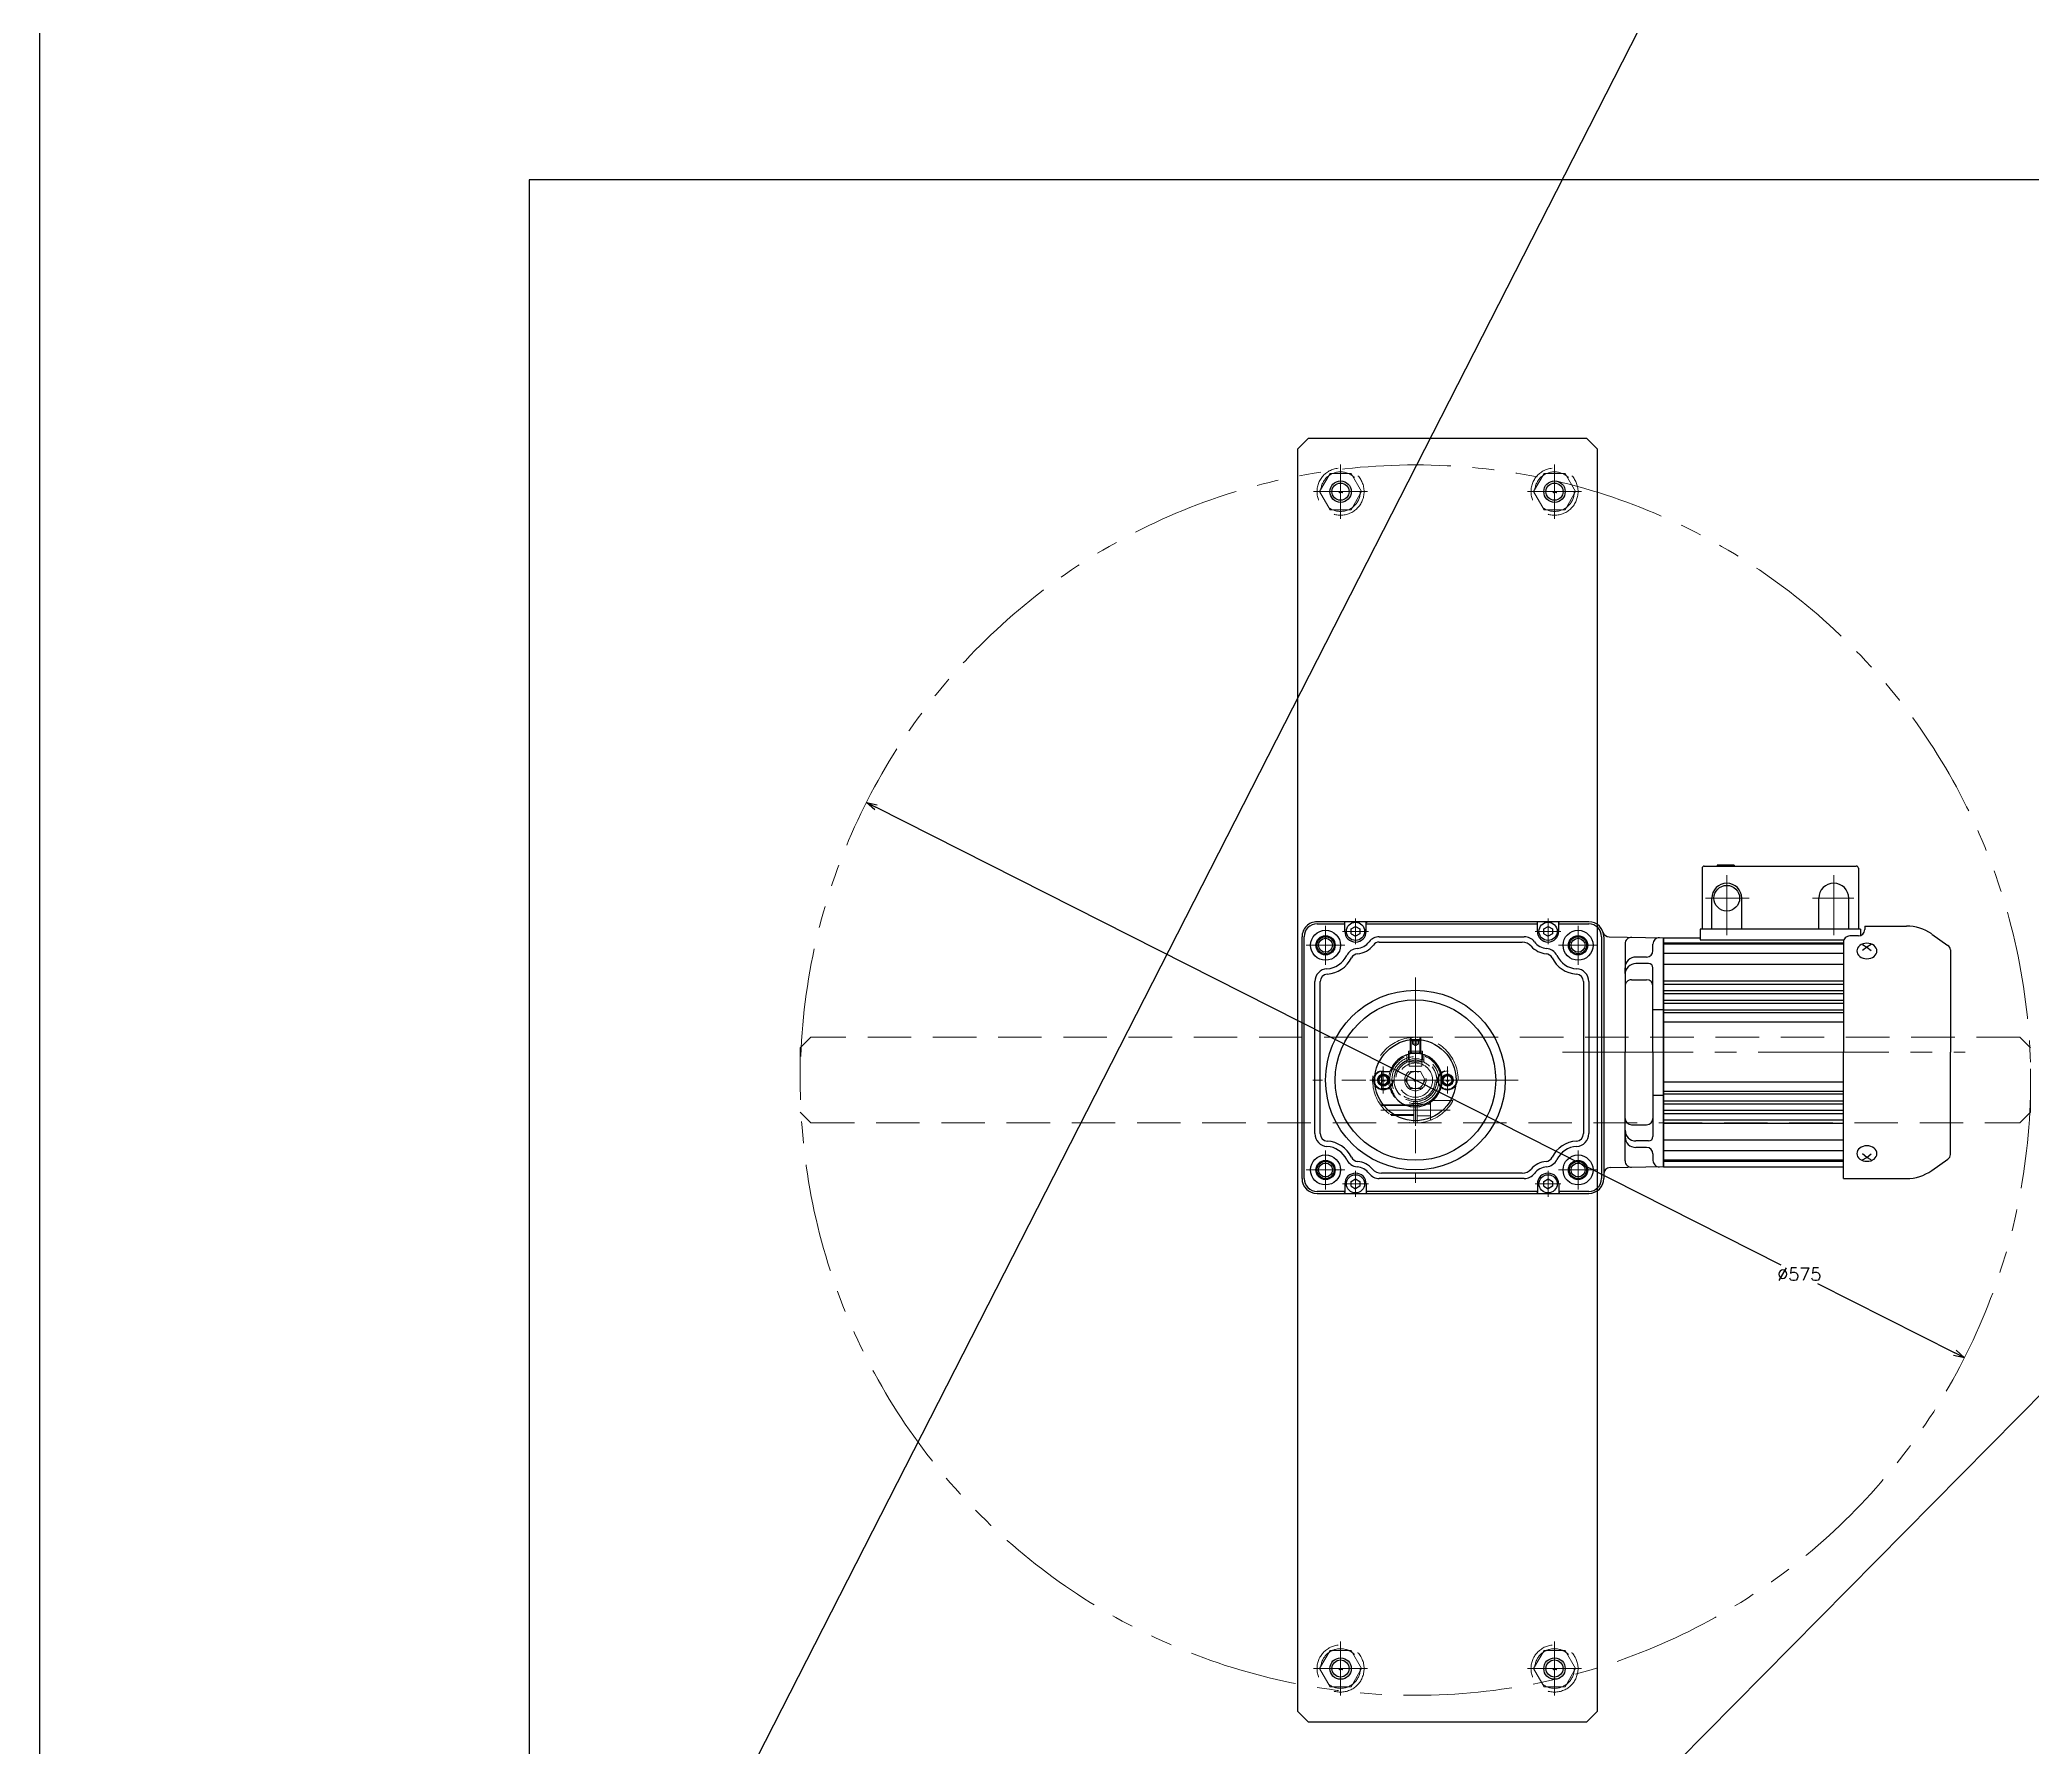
# Model space of a CAD drawing. Header units: millimetres. Extents: x 0 to 49006, y -7876 to 6995.
# Drawn here: x 23240 to 24171, y -3174 to -2376 of the extents above; entities that cross this region are included whole.
import ezdxf

# ---------------------------------------------------------------- set-up
doc = ezdxf.new("R2010")
doc.units = ezdxf.units.MM
doc.header["$LTSCALE"] = 3.2
doc.header["$PDMODE"] = 99
doc.header["$PDSIZE"] = 1
for name, pattern in [('CENTER2', [28.575, 19.05, -3.175, 3.175, -3.175]), ('HIDDEN', [9.525, 6.35, -3.175]), ('PHANTOM2', [31.75, 15.875, -3.175, 3.175, -3.175, 3.175, -3.175])]:
    doc.linetypes.add(name, pattern=pattern)
for name, color, linetype, lineweight in [('04_HIDDEN', 2, 'HIDDEN', 13), ('05_CENTER', 4, 'CENTER2', 13), ('06_PHANTOM', 2, 'PHANTOM2', 13), ('08_DIM', 3, 'Continuous', 13)]:
    doc.layers.add(name, color=color, linetype=linetype, lineweight=lineweight)
doc.layers.add('10_DRAFT', color=8, linetype='Continuous', lineweight=0, plot=False)
doc.styles.add('KSS_TXT', font='txt.shx', dxfattribs={"bigfont": 'extfont2.shx'})
doc.styles.add('KSS_TXT_L', font='txt.shx', dxfattribs={"height": 36, "bigfont": 'extfont2.shx'})
doc.dimstyles.new('KSS_DIM$3', dxfattribs={"dimscale": 12, "dimtxt": 3, "dimasz": 2.5, "dimexe": 1.25, "dimexo": 0.625, "dimtad": 1, "dimtih": 1, "dimtoh": 1, "dimdsep": 46, "dimtxsty": 'KSS_TXT', "dimblk": 'OPEN30', "dimcen": 0, "dimazin": 2, "dimtfac": 0.75, "dimtofl": 0, "dimtmove": 0, "dimatfit": 3, "dimldrblk": 'OPEN30', "dimfxl": 1.25, "dimtolj": 1, "dimarcsym": 0})

# ---------------------------------------------------------------- blocks, each defined once
blk = doc.blocks.new('GM-SHYF-RH 0.2kW、1／30、200V、60Hza_1_1')
at = {"color": 0}
for p, q in [((46, 53), (-81, 53)), ((-81, 52), (-67, 52)), ((-67, 52.6), (-67.4, 53)), ((-67, 48.5), (-67, 52.6)), ((-56.6, 53), (-57, 52.6)), ((-57, 48.5), (-57, 52.6)), ((-57, 52), (23, 52)), ((23, 52.6), (22.6, 53)), ((23, 48.5), (23, 52.6)), ((33.4, 53), (33, 52.6)), ((33, 48.5), (33, 52.6)), ((33, 52), (46, 52)), ((-241.32, 42.27), (-248.89, 36.97)), ((-200, 46), (-229.5, 46)), ((-213, 37.32), (-211, 36.14)), ((-209, 37.32), (-211, 36.14)), ((-200, 46), (-200, -13)), ((-116, 40.5), (-200, 40.5)), ((-200, 38), (-116, 38)), ((-200, 37.5), (-116, 37.5)), ((-90.95, 40.88), (-116, 40.45)), ((-116, -13), (-116, 40.5)), ((-116, 40.5), (-116, -13)), ((-111, 34.5), (-111, 37.53)), ((-98, 37.76), (-98, -13)), ((-88, -67), (-88, 46)), ((-87, -67), (-87, 46)), ((-50.88, 46), (16.88, 46)), ((-49.93, 43.5), (-6.61, 43.5)), ((-6.61, 43.5), (15.93, 43.5)), ((52, 46), (52, -67)), ((53, 46), (53, -67)), ((-250, 34.84), (-250, -13)), ((-211, 36.14), (-213, 34.49)), ((-211, 36.14), (-209, 34.49)), ((-200, 33.13), (-116, 33.13)), ((-200, 28.04), (-116, 28.04)), ((-109, 28.43), (-103, 28.43)), ((-108, 31.5), (-103, 31.5)), ((-200, 20.3), (-116, 20.3)), ((-200, 18.71), (-116, 18.71)), ((-111, -13), (-111, 26.43)), ((-101, 20.89), (-108, 20.89)), ((-98, 23.89), (-98, 26.5)), ((-81, -46.03), (-81, 25.03)), ((-78.5, -46.03), (-78.5, 25.03)), ((44.5, 25.03), (44.5, -46.03)), ((47, 25.03), (47, -46.03)), ((-200, 15.76), (-116, 15.76)), ((-200, 14.28), (-116, 14.28)), ((-200, 11.18), (-116, 11.18)), ((-200, 9.84), (-116, 9.84)), ((-200, 6.63), (-116, 6.63)), ((-200, 5.39), (-116, 5.39)), ((-200, 1), (-116, 1)), ((-111, 7), (-116, 7)), ((15.8, 4), (11.84, 4)), ((15.8, -4), (15.8, 4)), ((15.8, -4), (11.84, -4)), ((-250, -60.84), (-250, -13)), ((-200, -64.34), (-200, -13)), ((-116, -13), (-116, -66.5)), ((-116, -66.5), (-116, -13)), ((-111, -13), (-111, -52.43)), ((-98, -63.76), (-98, -13)), ((-200, -27), (-116, -27)), ((-200, -31.39), (-116, -31.39)), ((-200, -32.63), (-116, -32.63)), ((-200, -35.84), (-116, -35.84)), ((-200, -37.18), (-116, -37.18)), ((-111, -33), (-116, -33)), ((-200, -40.28), (-116, -40.28)), ((-200, -41.76), (-116, -41.76)), ((-200, -44.71), (-116, -44.71)), ((-200, -46.3), (-116, -46.3)), ((-200, -54.04), (-116, -54.04)), ((-109, -54.43), (-103, -54.43)), ((-101, -46.89), (-108, -46.89)), ((-98, -49.89), (-98, -52.5)), ((-241.32, -68.27), (-248.89, -62.97)), ((-211, -62.14), (-213, -60.49)), ((-213, -63.32), (-211, -62.14)), ((-211, -62.14), (-209, -60.49)), ((-209, -63.32), (-211, -62.14)), ((-200, -59.13), (-116, -59.13)), ((-200, -63.5), (-116, -63.5)), ((-200, -64), (-116, -64)), ((-111, -60.5), (-111, -63.53)), ((-108, -57.5), (-103, -57.5)), ((16.88, -64.5), (-49.93, -64.5)), ((-210, -72), (-229.5, -72)), ((-210, -72), (-210, -70.34)), ((-208, -70.5), (-208, -67.51)), ((-208, -70.5), (-133, -70.5)), ((-207, -67.34), (-203, -67.34)), ((-207, -99), (-207, -70.5)), ((-202.5, -70.5), (-202.5, -85)), ((-133, -65.5), (-200.23, -65.5)), ((-188.5, -70.5), (-188.5, -85)), ((-152.5, -70.5), (-152.5, -85)), ((-138.5, -70.5), (-138.5, -85)), ((-134, -99), (-134, -70.5)), ((-133, -70.5), (-133, -65.5)), ((-116, -66.5), (-133, -66.5)), ((-90.52, -66.89), (-116, -66.45)), ((-67, -73), (-81, -73)), ((-81, -74), (46, -74)), ((-67, -73.6), (-67.4, -74)), ((-67, -69.5), (-67, -73.6)), ((-57, -69.5), (-57, -73.6)), ((23, -73), (-57, -73)), ((-57, -73.6), (-56.6, -74)), ((16.88, -67), (-50.88, -67)), ((23, -73.6), (22.6, -74)), ((23, -69.5), (23, -73.6)), ((33, -69.5), (33, -73.6)), ((46, -73), (33, -73)), ((33, -73.6), (33.4, -74)), ((-135, -100), (-206, -100)), ((-149, -100.5), (-149, -100)), ((-149, -100.5), (-141, -100.5)), ((-141, -100.5), (-141, -100))]:
    blk.add_line(p, q, dxfattribs=at)
at = {"color": 0, "linetype": 'Continuous'}
for p, q in [((-64, 49.65), (-62, 50.81)), ((-64, 47.35), (-64, 49.65)), ((-62, 46.19), (-64, 47.35)), ((-60, 49.65), (-62, 50.81)), ((-60, 47.35), (-62, 46.19)), ((-60, 49.65), (-60, 47.35)), ((26, 49.65), (28, 50.81)), ((26, 47.35), (26, 49.65)), ((28, 46.19), (26, 47.35)), ((30, 49.65), (28, 50.81)), ((30, 47.35), (28, 46.19)), ((30, 49.65), (30, 47.35)), ((-64, -68.35), (-62, -67.19)), ((-64, -70.65), (-64, -68.35)), ((-62, -71.81), (-64, -70.65)), ((-60, -68.35), (-62, -67.19)), ((-60, -70.65), (-62, -71.81)), ((-60, -68.35), (-60, -70.65)), ((26, -68.35), (28, -67.19)), ((26, -70.65), (26, -68.35)), ((28, -71.81), (26, -70.65)), ((30, -68.35), (28, -67.19)), ((30, -70.65), (28, -71.81)), ((30, -68.35), (30, -70.65))]:
    blk.add_line(p, q, dxfattribs=at)
at = {"color": 0}
for points in [[(-206.3, 34.33), (-206.39, 35.03), (-206.66, 35.71), (-207.09, 36.33), (-207.68, 36.88), (-208.39, 37.32), (-209.2, 37.66), (-210.08, 37.86), (-211, 37.93), (-211.92, 37.86), (-212.8, 37.66), (-213.61, 37.32), (-214.32, 36.88), (-214.91, 36.33), (-215.34, 35.71), (-215.61, 35.03), (-215.7, 34.33), (-215.61, 33.62), (-215.34, 32.95), (-214.91, 32.33), (-214.32, 31.78), (-213.61, 31.33), (-212.8, 31), (-211.92, 30.79), (-211, 30.72), (-210.08, 30.79), (-209.2, 31), (-208.39, 31.33), (-207.68, 31.78), (-207.09, 32.33), (-206.66, 32.95), (-206.39, 33.62)], [(-206.3, -60.33), (-206.39, -59.62), (-206.66, -58.95), (-207.09, -58.33), (-207.68, -57.78), (-208.39, -57.33), (-209.2, -57), (-210.08, -56.79), (-211, -56.72), (-211.92, -56.79), (-212.8, -57), (-213.61, -57.33), (-214.32, -57.78), (-214.91, -58.33), (-215.34, -58.95), (-215.61, -59.62), (-215.7, -60.33), (-215.61, -61.03), (-215.34, -61.71), (-214.91, -62.33), (-214.32, -62.88), (-213.61, -63.32), (-212.8, -63.66), (-211.92, -63.86), (-211, -63.93), (-210.08, -63.86), (-209.2, -63.66), (-208.39, -63.32), (-207.68, -62.88), (-207.09, -62.33), (-206.66, -61.71), (-206.39, -61.03)]]:
    blk.add_lwpolyline(points, close=True, dxfattribs=at)
for centre, radius in [((-76, 42), 7), ((42, 42), 7), ((-76, 42), 4.5), ((0, 0), 42), ((0, 0), 37.5), ((42, 42), 4.5), ((0, 0), 19), ((-76, -63), 7), ((-76, -63), 4.5), ((42, -63), 7), ((42, -63), 4.5), ((-145.5, -85), 6)]:
    blk.add_circle(centre, radius, dxfattribs=at)
at = {"color": 0, "linetype": 'Continuous'}
for centre in [(-62, 48.5), (28, 48.5), (-62, -69.5), (28, -69.5)]:
    blk.add_circle(centre, 4.25, dxfattribs=at)
at = {"color": 0}
for centre, radius, start, end in [((-81, 46), 7, 90, 180), ((-81, 46), 6, 90, 180), ((-62, 48.5), 5, 180, 0), ((28, 48.5), 5, 180, 0), ((46, 46), 7, 0, 90), ((46, 46), 6, 0, 90), ((-229.5, 25.4), 20.6, 90, 125), ((-114, 37.53), 3, 0, 91), ((-101, 37.76), 3, 0, 91), ((-91, 43.88), 3, 271, 0), ((-60.71, 34.56), 6, 95.26765, 154.04306), ((-60.71, 34.56), 3.5, 95.26765, 154.04306), ((-62, 48.5), 8, 275.26765, 322.61654), ((-62, 48.5), 10.5, 275.26765, 318.98526), ((-50.88, 40), 6, 90, 142.61654), ((-49.93, 38), 5.5, 90, 138.98526), ((15.93, 38), 5.5, 41.01474, 90), ((16.88, 40), 6, 37.38346, 90), ((28, 48.5), 10.5, 221.01474, 264.73235), ((28, 48.5), 8, 217.38346, 264.73235), ((26.71, 34.56), 3.5, 25.95694, 84.73235), ((26.71, 34.56), 6, 25.95694, 84.73235), ((-247.4, 34.84), 2.6, 125, 180), ((-108, 34.5), 3, 180, 270), ((-109, 26.43), 2, 90, 180), ((-103, 26.5), 5, 0, 90), ((-103, 23.43), 5, 0, 90), ((-75, 25.03), 6, 93.37229, 180), ((-75, 25.03), 3.5, 93.37229, 180), ((-76, 42), 11, 273.37229, 334.04306), ((-76, 42), 13.5, 273.37229, 334.04306), ((42, 42), 13.5, 205.95694, 266.62771), ((42, 42), 11, 205.95694, 266.62771), ((41, 25.03), 3.5, 0, 86.62771), ((41, 25.03), 6, 0, 86.62771), ((-108, 17.89), 3, 90, 180), ((-101, 17.89), 3, 0, 90), ((0, 0), 12.5, 18.66292, 341.33708), ((-108, -43.89), 3, 180, 270), ((-101, -43.89), 3, 270, 0), ((-75, -46.03), 6, 180, 266.62771), ((-75, -46.03), 3.5, 180, 266.62771), ((41, -46.03), 3.5, 273.37229, 0), ((41, -46.03), 6, 273.37229, 0), ((-109, -52.43), 2, 180, 270), ((-103, -49.43), 5, 270, 0), ((-103, -52.5), 5, 270, 0), ((-76, -63), 11, 25.95694, 86.62771), ((-76, -63), 13.5, 25.95694, 86.62771), ((42, -63), 13.5, 93.37229, 154.04306), ((42, -63), 11, 93.37229, 154.04306), ((-247.4, -60.84), 2.6, 180, 235), ((-203, -64.34), 3, 270, 0), ((-114, -63.53), 3, 269, 0), ((-108, -60.5), 3, 90, 180), ((-101, -63.76), 3, 269, 0), ((-62, -69.5), 5, 0, 180), ((-60.71, -55.56), 6, 205.95694, 264.73235), ((-60.71, -55.56), 3.5, 205.95694, 264.73235), ((-62, -69.5), 8, 37.38346, 84.73235), ((-62, -69.5), 10.5, 41.01474, 84.73235), ((-50.88, -61), 6, 217.38346, 270), ((-49.93, -59), 5.5, 221.01474, 270), ((16.88, -61), 3.5, 270, 322.61654), ((16.88, -61), 6, 270, 322.61654), ((28, -69.5), 10.5, 95.26765, 142.61654), ((28, -69.5), 8, 95.26765, 142.61654), ((28, -69.5), 5, 0, 180), ((26.71, -55.56), 3.5, 275.26765, 334.04306), ((26.71, -55.56), 6, 275.26765, 334.04306), ((-229.5, -51.4), 20.6, 235, 270), ((-207, -70.34), 3, 90, 180), ((-90.57, -69.89), 3, 16.80963, 89), ((-81, -67), 7, 180, 270), ((-81, -67), 6, 180, 270), ((46, -67), 6, 270, 0), ((46, -67), 7, 270, 0), ((-195.5, -85), 7, 180, 0), ((-145.5, -85), 7, 180, 0), ((-206, -99), 1, 180, 270), ((-135, -99), 1, 270, 0)]:
    blk.add_arc(centre, radius, start, end, dxfattribs=at)
at = {"layer": '05_CENTER', "color": 0}
for p, q in [((-76, 51.08), (-76, 32.92)), ((-55.98, 48.5), (-68.02, 48.5)), ((-62, 54.52), (-62, 42.48)), ((0, -47.09), (0, 47.2)), ((34.02, 48.5), (21.99, 48.5)), ((28, 54.52), (28, 42.48)), ((42, 51.08), (42, 32.92)), ((-66.92, 42), (-85.08, 42)), ((51.08, 42), (32.92, 42)), ((-46.9, 0), (46.9, 0)), ((-68.79, -13), (-256.97, -13)), ((-76, -53.92), (-76, -72.08)), ((42, -53.92), (42, -72.08)), ((-66.92, -63), (-85.08, -63)), ((-62, -63.49), (-62, -75.52)), ((28, -63.49), (28, -75.52)), ((51.08, -63), (32.92, -63)), ((-195.5, -67.72), (-195.5, -95.7)), ((-145.5, -67.72), (-145.5, -95.7)), ((-55.98, -69.5), (-68.02, -69.5)), ((34.02, -69.5), (21.99, -69.5)), ((-204.81, -85), (-185.62, -85)), ((-155.91, -85), (-135.54, -85))]:
    blk.add_line(p, q, dxfattribs=at)
blk = doc.blocks.new('M10Tz_1_1')
at = {"color": 0}
for radius in [5, 4]:
    blk.add_circle((0, 0), radius, dxfattribs=at)
at = {"layer": '05_CENTER'}
for p, q in [((8.34, 0), (-8.34, 0)), ((0, -8.34), (0, 8.34))]:
    blk.add_line(p, q, dxfattribs=at)
blk = doc.blocks.new('M8Tz_1_1')
at = {"color": 0}
for radius in [4, 3.25]:
    blk.add_circle((0, 0), radius, dxfattribs=at)
at = {"layer": '05_CENTER'}
for p, q in [((6.92, 0), (-6.92, 0)), ((0, -6.92), (0, 6.92))]:
    blk.add_line(p, q, dxfattribs=at)
blk = doc.blocks.new('A$C76444595_1_1')
at = {"color": 0}
blk.add_lwpolyline([(-125, 575), (5, 575), (10, 570), (10, -20), (5, -25), (-125, -25), (-130, -20), (-130, 570)], close=True, dxfattribs=at)
blk.add_circle((-75, 275), 37.5, dxfattribs=at)
at = {"layer": '05_CENTER'}
for p, q in [((-75, 322.96), (-75, 227.04)), ((-27.04, 275), (-122.96, 275))]:
    blk.add_line(p, q, dxfattribs=at)
at = {"color": 0}
for p in [(-110, 550), (-10, 550), (-110, 0), (-10, 0)]:
    blk.add_blockref('M10Tz_1_1', p, dxfattribs=at)
at = {"rotation": 180}
for p in [(-117, 338), (1, 338), (-117, 233), (1, 233)]:
    blk.add_blockref('M8Tz_1_1', p, dxfattribs=at)
blk = doc.blocks.new('SCSM 20-12a_1_1')
at = {"color": 0}
for p, q in [((-3.25, 9.46), (-3.25, 13.5)), ((-3.25, 13.5), (3.25, 13.5)), ((3.25, 13.5), (3.25, 9.46)), ((-0.75, -9.97), (-0.75, -19.99)), ((0.75, -9.97), (0.75, -19.99))]:
    blk.add_line(p, q, dxfattribs=at)
for centre in [(-15, 0), (15, 0)]:
    blk.add_circle(centre, 2.75, dxfattribs=at)
for radius, start, end in [(20, 272.1491, 267.8509), (10, 108.96557, 265.69878), (10, 274.30122, 71.03443)]:
    blk.add_arc((0, 0), radius, start, end, dxfattribs=at)
at = {"layer": '04_HIDDEN', "color": 0}
for p, q in [((-16.36, -11.5), (-0.75, -11.5)), ((-16.07, -11.9), (-0.75, -11.9)), ((-11.87, -16.1), (-0.75, -16.1)), ((-11.3, -16.5), (-0.75, -16.5)), ((0.75, -11.25), (7, -11.25)), ((0.75, -16.75), (7, -16.75)), ((7, -9.5), (17.6, -9.5)), ((7, -9.5), (7, -18.5)), ((7, -18.5), (7.6, -18.5))]:
    blk.add_line(p, q, dxfattribs=at)
at = {"layer": '05_CENTER', "color": 0}
for p, q in [((0, 21.38), (0, -21.38)), ((-21.38, 0), (21.38, 0)), ((-15, 6.32), (-15, -6.32)), ((15, 6.32), (15, -6.32)), ((-16.16, -14), (16.16, -14))]:
    blk.add_line(p, q, dxfattribs=at)
blk = doc.blocks.new('M5tz_1_1')
at = {"color": 0}
for radius in [2.5, 2.5, 2]:
    blk.add_circle((0, 0), radius, dxfattribs=at)
blk.add_circle((0, 0), 2)
at = {"layer": '05_CENTER'}
for p, q in [((5.06, 0), (-5.06, 0)), ((0, -5.06), (0, 5.06))]:
    blk.add_line(p, q, dxfattribs=at)
blk = doc.blocks.new('A$C255F5867_1_1')
for p, q in [((-3, 12.8), (3, 12.8)), ((3, 12.8), (3, 9.54))]:
    blk.add_line(p, q)
at = {"color": 0}
blk.add_lwpolyline([(-282.5, -20), (282.5, -20), (287.5, -15), (287.5, 15), (282.5, 20), (-282.5, 20), (-287.5, 15), (-287.5, -15)], close=True, dxfattribs=at)
blk.add_lwpolyline([(-3, 9.54), (-3, 9.54), (-3, 12.8), (-3, 12.8)], close=True)
blk.add_arc((0, 0), 10, 107.4576, 72.5424, dxfattribs=at)
at = {"layer": '04_HIDDEN'}
for p, q in [((-2.5, 20), (-2.5, 12.8)), ((-2, 20), (-2, 12.8)), ((2, 20), (2, 12.8)), ((2.5, 20), (2.5, 12.8))]:
    blk.add_line(p, q, dxfattribs=at)
at = {"layer": '05_CENTER'}
for p, q in [((0, -12.47), (0, 22.68)), ((12.01, 0), (-12.01, 0))]:
    blk.add_line(p, q, dxfattribs=at)
for p in [(-15, 0), (15, 0)]:
    blk.add_blockref('M5tz_1_1', p)
blk = doc.blocks.new('A$C22321654_1_1')
at = {"color": 0}
for p, q in [((8.5, -4), (8.5, 4)), ((8.5, 4), (11.84, 4)), ((11.84, -4), (8.5, -4))]:
    blk.add_line(p, q, dxfattribs=at)
for radius in [12.5, 5, 4]:
    blk.add_circle((0, 0), radius, dxfattribs=at)
at = {"layer": '04_HIDDEN'}
for p, q in [((9.54, 3), (6.5, 3)), ((6.5, 3), (6.5, -3)), ((9.54, -3), (6.5, -3))]:
    blk.add_line(p, q, dxfattribs=at)
for radius in [11.95, 10]:
    blk.add_circle((0, 0), radius, dxfattribs=at)
at = {"layer": '05_CENTER'}
for p, q in [((0, -14.84), (0, 14.84)), ((14.84, 0), (-14.84, 0))]:
    blk.add_line(p, q, dxfattribs=at)
blk = doc.blocks.new('A$C5F0121D9_1_1')
at = {"color": 0, "linetype": 'CENTER2'}
for p, q in [((-6.08, 0), (6.08, 0)), ((0, -6.08), (0, 6.08))]:
    blk.add_line(p, q, dxfattribs=at)
at = {"color": 0}
for p, q in [((-2.31, 0), (-1.15, 2)), ((-1.15, -2), (-2.31, 0)), ((-1.15, 2), (1.15, 2)), ((1.15, 2), (2.31, 0)), ((2.31, 0), (1.15, -2)), ((1.15, -2), (-1.15, -2))]:
    blk.add_line(p, q, dxfattribs=at)
for radius in [4.6, 4.25]:
    blk.add_circle((0, 0), radius, dxfattribs=at)
at = {"layer": '10_DRAFT', "style": 'KSS_TXT_L'}
blk.add_text('CS-M5', height=0.3, dxfattribs=at).set_placement((-0.71, -0.45))
blk = doc.blocks.new('A$C1D447185_1_1')
at = {"color": 0, "linetype": 'CENTER2'}
for p, q in [((0, -14), (0, 14)), ((-14, 0), (14, 0))]:
    blk.add_line(p, q, dxfattribs=at)
at = {"color": 0}
for p, q in [((-4.62, 0), (-2.31, 4)), ((-2.31, 4), (2.31, 4)), ((2.31, 4), (4.62, 0)), ((-2.31, -4), (-4.62, 0)), ((2.31, -4), (-2.31, -4)), ((4.62, 0), (2.31, -4))]:
    blk.add_line(p, q, dxfattribs=at)
for radius in [11, 9.25, 8]:
    blk.add_circle((0, 0), radius, dxfattribs=at)
at = {"layer": '10_DRAFT', "style": 'KSS_TXT_L'}
blk.add_text('CS-M10', height=0.3, dxfattribs=at).set_placement((-0.7, -0.46))
blk = doc.blocks.new('MSSF5-6b_1_1')
at = {"color": 0, "linetype": 'CENTER2'}
blk.add_line((-7, 0), (1.15, 0), dxfattribs=at)
at = {"color": 0}
for p, q in [((-6, 2.07), (-5.57, 2.5)), ((-6, 2.07), (-0.32, 2.07)), ((-6, 2.07), (-6, -2.07)), ((-5.57, 2.5), (-0.75, 2.5)), ((-5.57, -2.5), (-5.57, 2.5)), ((-0.75, 2.5), (0, 1.75)), ((-0.75, -2.5), (-0.75, 2.5)), ((0, 1.75), (0, -1.75)), ((-6, -2.07), (-0.32, -2.07)), ((-6, -2.07), (-5.57, -2.5)), ((-5.57, -2.5), (-0.75, -2.5)), ((-3.69, -2.07), (-3.69, -2.07)), ((-1.37, -2.07), (-1.37, -2.07)), ((-0.75, -2.5), (0, -1.75))]:
    blk.add_line(p, q, dxfattribs=at)
at = {"color": 0, "linetype": 'HIDDEN'}
for p, q in [((-6, 1.44), (-4, 1.44)), ((-6, 0.72), (-4, 0.72)), ((-4, 1.44), (-3.17, 0)), ((-4, 1.44), (-4, -1.44)), ((-4, -1.44), (-3.17, 0)), ((-6, -0.72), (-4, -0.72)), ((-6, -1.44), (-4, -1.44))]:
    blk.add_line(p, q, dxfattribs=at)
blk = doc.blocks.new('A$C6DB072BA_1_1')
for name in ['A$C255F5867_1_1', 'A$C1D447185_1_1']:
    blk.add_blockref(name, (0, 0))
at = {"rotation": 90}
blk.add_blockref('A$C22321654_1_1', (0, 0), dxfattribs=at)
at = {"layer": '04_HIDDEN', "color": 4}
blk.add_blockref('SCSM 20-12a_1_1', (0, 0), dxfattribs=at)
at = {"layer": '04_HIDDEN', "color": 4, "rotation": 270}
blk.add_blockref('MSSF5-6b_1_1', (0, 12.8), dxfattribs=at)
at = {"layer": '04_HIDDEN'}
for p in [(-15, 0), (15, 0)]:
    blk.add_blockref('A$C5F0121D9_1_1', p, dxfattribs=at)
blk = doc.blocks.new('A$C491655AE_1_1_2_1')
at = {"color": 0, "linetype": 'CENTER2'}
for p, q in [((0, -12.64), (0, 12.64)), ((-12.64, 0), (12.64, 0))]:
    blk.add_line(p, q, dxfattribs=at)
at = {"color": 0}
for p, q in [((-9.81, 0), (-4.91, 8.5)), ((-4.91, -8.5), (-9.81, 0)), ((-4.91, 8.5), (4.91, 8.5)), ((4.91, 8.5), (9.81, 0)), ((9.81, 0), (4.91, -8.5)), ((4.91, -8.5), (-4.91, -8.5))]:
    blk.add_line(p, q, dxfattribs=at)
for radius in [11, 9.25]:
    blk.add_circle((0, 0), radius, dxfattribs=at)
at = {"layer": '10_DRAFT', "style": 'KSS_TXT_L'}
blk.add_text('BT-M10', height=0.3, dxfattribs=at).set_placement((-0.7, -0.54))
blk = doc.blocks.new('_Open30')
at = {"color": 0, "linetype": 'ByBlock', "lineweight": -2}
for p, q in [((-1, 0.27), (0, 0)), ((0, 0), (-1, -0.27)), ((0, 0), (-1, 0))]:
    blk.add_line(p, q, dxfattribs=at)
blk = doc.blocks.new('*D1175')
at = {"layer": '08_DIM', "color": 0, "lineweight": -2, "transparency": 16777216}
for p, q in [((24053.53, -2948.51), (23630.43, -2734.56)), ((24070.37, -2957.03), (24134.63, -2989.53))]:
    blk.add_line(p, q, dxfattribs=at)
at = {"layer": 'Defpoints', "color": 0, "transparency": 16777216}
for p in [(23625.97, -2732.31), (24139.1, -2991.78)]:
    blk.add_point(p, dxfattribs=at)
at = {"layer": '08_DIM', "color": 0, "lineweight": -2, "transparency": 16777216, "xscale": 5, "yscale": 5, "zscale": 5}
for p, rotation in [((23625.97, -2732.31), 153.1753338284601), ((24139.1, -2991.78), 333.17533382846)]:
    blk.add_blockref('_Open30', p, dxfattribs=dict(at, rotation=rotation))
at = {"layer": '08_DIM', "color": 0, "transparency": 16777216, "insert": (24061.95, -2952.77), "char_height": 6, "attachment_point": 5, "style": 'KSS_TXT'}
blk.add_mtext('\\A1;%%C575', dxfattribs=at)

msp = doc.modelspace()

# ---------------------------------------------------------------- linework, layer by layer
at = {"color": 3}
for p, q in [((24866.518, -647.154), (23239.66, -3835.438)), ((24735.701, -2441.328), (23468.325, -3723.667))]:
    msp.add_line(p, q, dxfattribs=at)
msp.add_lwpolyline([(23239.66, -647.154), (24866.518, -647.154), (24866.518, -3835.438), (23239.66, -3835.438)], close=True, dxfattribs=at)
msp.add_lwpolyline([(23468.325, -3723.667), (24735.701, -3723.667), (24735.701, -2441.328), (23468.325, -2441.328)], close=True)
at = {"layer": '06_PHANTOM'}
msp.add_circle((23882.532, -2862.046), 287.5, dxfattribs=at)

# ---------------------------------------------------------------- block references
msp.add_blockref('A$C76444595_1_1', (23957.532, -3137.046))
at = {"color": 4, "rotation": 180}
msp.add_blockref('GM-SHYF-RH 0.2kW、1／30、200V、60Hza_1_1', (23882.532, -2862.046), dxfattribs=at)
at = {"layer": '04_HIDDEN'}
for name, p in [('A$C491655AE_1_1_2_1', (23847.532, -2587.046)), ('A$C491655AE_1_1_2_1', (23947.532, -2587.046)), ('A$C6DB072BA_1_1', (23882.532, -2862.046)), ('A$C491655AE_1_1_2_1', (23847.532, -3137.046)), ('A$C491655AE_1_1_2_1', (23947.532, -3137.046))]:
    msp.add_blockref(name, p, dxfattribs=at)

# ---------------------------------------------------------------- dimensions: what is measured, and where the dimension line sits
at = {"layer": '08_DIM'}
dim = msp.add_diameter_dim_2p(p1=(23625.97, -2732.308), p2=(24139.095, -2991.784), dimstyle='KSS_DIM$3', override={"dimscale": 2, "dimpost": '%%C<>', "dimtix": 1, "dimatfit": 2}, dxfattribs=at)
dim.commit()
dim.dimension.update_dxf_attribs({"geometry": '*D1175', "text_midpoint": (24061.948, -2952.772), "dimtype": 163})

doc.saveas('drawing.dxf')
